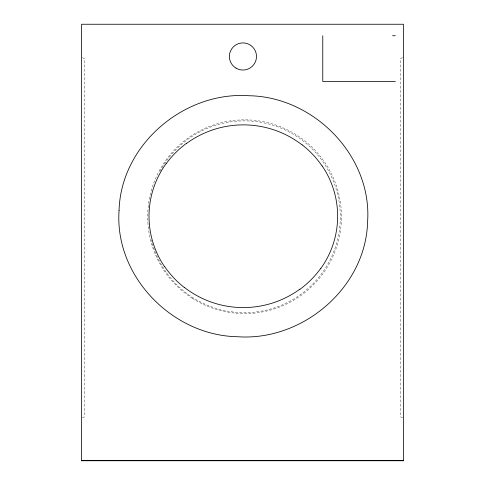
<?xml version="1.0" encoding="UTF-8"?>
<svg xmlns="http://www.w3.org/2000/svg" width="485" height="485" viewBox="0 0 485 485"><rect width="100%" height="100%" fill="white"/><g stroke="black" fill="none" stroke-linecap="round" stroke-linejoin="round"><path stroke-width="0.36" stroke-dasharray="2.42 1.82" d="M402.617 57.666L400.586 58.515L400.586 416.961L402.617 417.809M82.383 417.809L84.414 416.961L84.414 58.515L82.383 57.666M159.941 171.35A95.897 95.897 0 0 1 311.218 147.986A95.897 95.897 0 0 1 292.249 299.875A95.897 95.897 0 0 1 151.368 240.02M192.315 298.287A96.873 96.873 0 0 0 341.349 221.202A96.873 96.873 0 0 0 200.075 130.677A96.873 96.873 0 0 0 192.315 298.287"/><path stroke-width="0.73" d="M166.149 163.736C171.878 155.885 178.826 148.944 186.658 143.184M320.5 268.72C314.771 276.577 307.823 283.519 299.991 289.278M81.541 460.75L81.91 460.356L403.09 460.356L403.459 460.75L81.541 460.75L81.541 24.25L403.459 24.25L403.459 460.75M392.547 35.738L395.372 35.738M395.372 81.468L322.78 81.468L322.78 35.738M302.203 144.845C309.854 150.829 316.584 157.964 322.07 165.979M184.445 287.617C176.795 281.633 170.065 274.498 164.579 266.477M164.488 266.544A89.476 89.476 0 0 1 166.082 163.688M186.749 143.305A96.163 96.163 0 0 1 302.131 144.936M322.167 165.918A89.476 89.476 0 0 1 320.567 268.775M299.9 289.157A96.163 96.163 0 0 1 184.518 287.526M119.049 210.654C114.46 276.371 172.563 335.626 237.571 336.729C302.507 341.385 365.829 287.738 367.6 221.809C372.189 156.091 314.086 96.836 249.078 95.733C184.142 91.077 120.82 144.724 119.049 210.654M235.995 68.124A13.562 13.562 0 0 0 256.492 56.66A13.562 13.562 0 0 0 236.316 44.638A13.562 13.562 0 0 0 235.995 68.124"/></g></svg>
